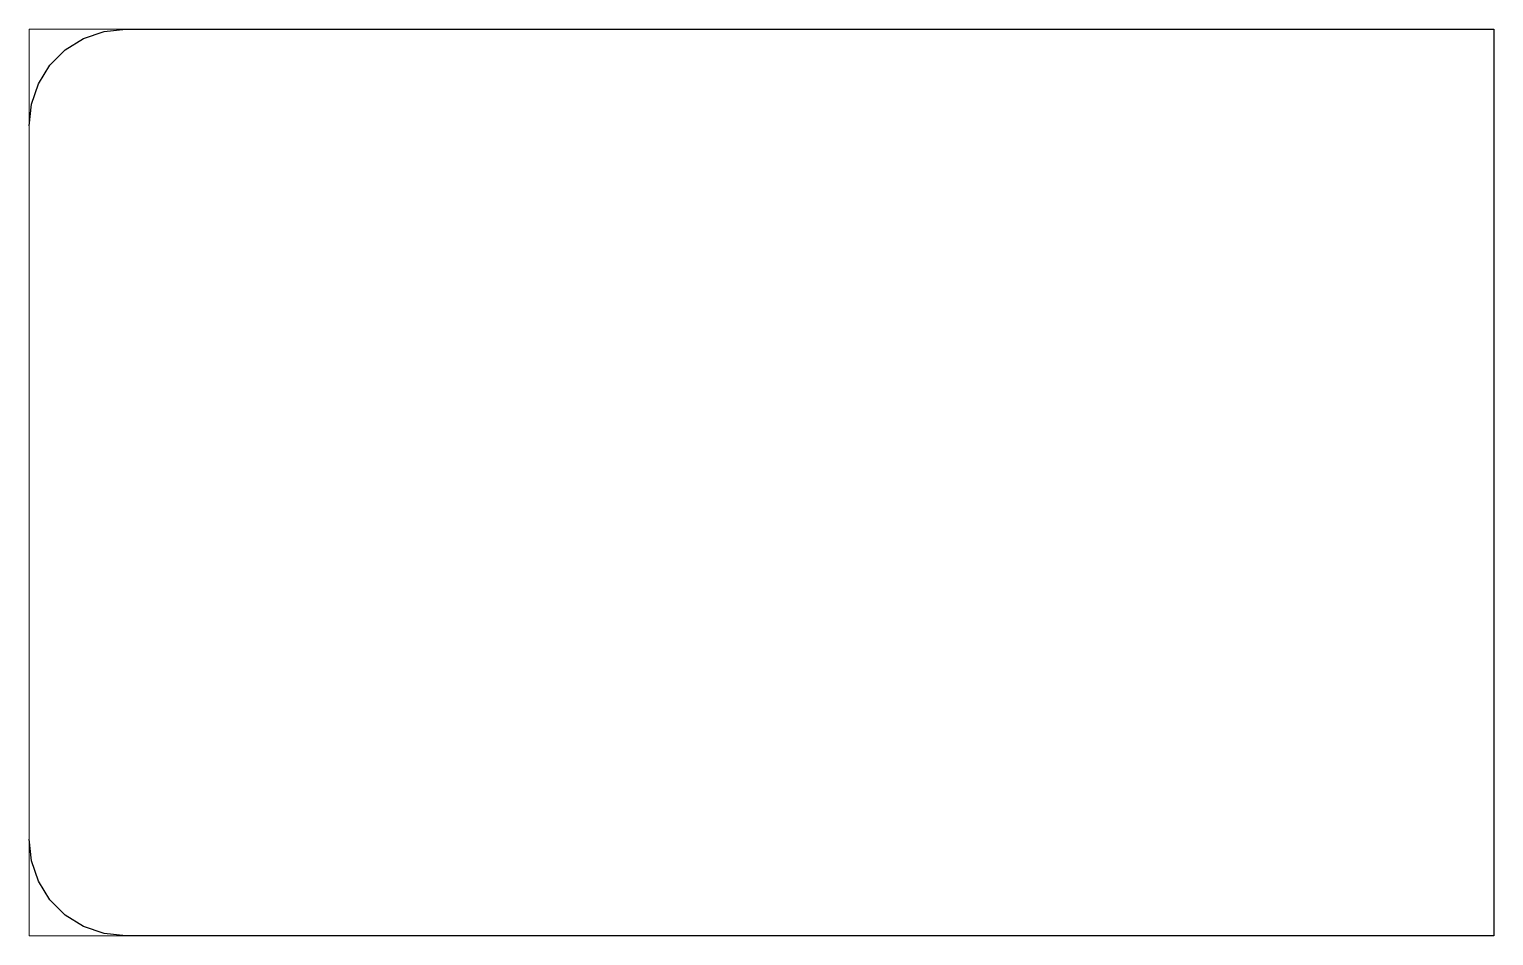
# Paper-space layout 'Layout1' of a CAD drawing. Header units: millimetres. Extents: x 0 to 257, y 18 to 177.
# The model-space entities are those that its viewports show. They can reach past a viewport. Long polylines and large blocks are cut down to what shows.
import ezdxf

# ---------------------------------------------------------------- set-up
doc = ezdxf.new("R2010")
doc.units = ezdxf.units.MM
doc.header["$LTSCALE"] = 10
doc.layers.add('MEMBERS', color=5, linetype='Continuous')

msp = doc.modelspace()

# ---------------------------------------------------------------- linework, layer by layer
at = {"layer": 'MEMBERS', "color": 3, "linetype": 'Continuous'}
for p, q in [((11.59, 139.42), (17.53, 143.11)), ((17.53, 143.11), (24.16, 145.37)), ((24.16, 145.37), (31.16, 146.07)), ((31.16, 146.07), (472.07, 146.07)), ((472.07, 146.07), (472.07, -146.07)), ((6.65, 134.48), (11.59, 139.42)), ((2.96, 128.54), (6.65, 134.48)), ((0.7, 121.91), (2.96, 128.54)), ((0, 114.91), (0.7, 121.91)), ((0, -114.91), (0, 114.91)), ((0.7, -121.91), (0, -114.91)), ((2.96, -128.54), (0.7, -121.91)), ((6.65, -134.48), (2.96, -128.54)), ((11.59, -139.42), (6.65, -134.48)), ((17.53, -143.11), (11.59, -139.42)), ((24.16, -145.37), (17.53, -143.11)), ((31.16, -146.07), (24.16, -145.37)), ((472.07, -146.07), (31.16, -146.07))]:
    msp.add_line(p, q, dxfattribs=at)

psp = doc.layouts.get("Layout1")

# ---------------------------------------------------------------- viewports
at = {"layer": '0'}
psp.add_viewport(center=(128.5, 97.5), size=(257, 159.0443), view_center_point=(236.04, 0), view_height=292.1404, dxfattribs=at)

doc.saveas('drawing.dxf')
